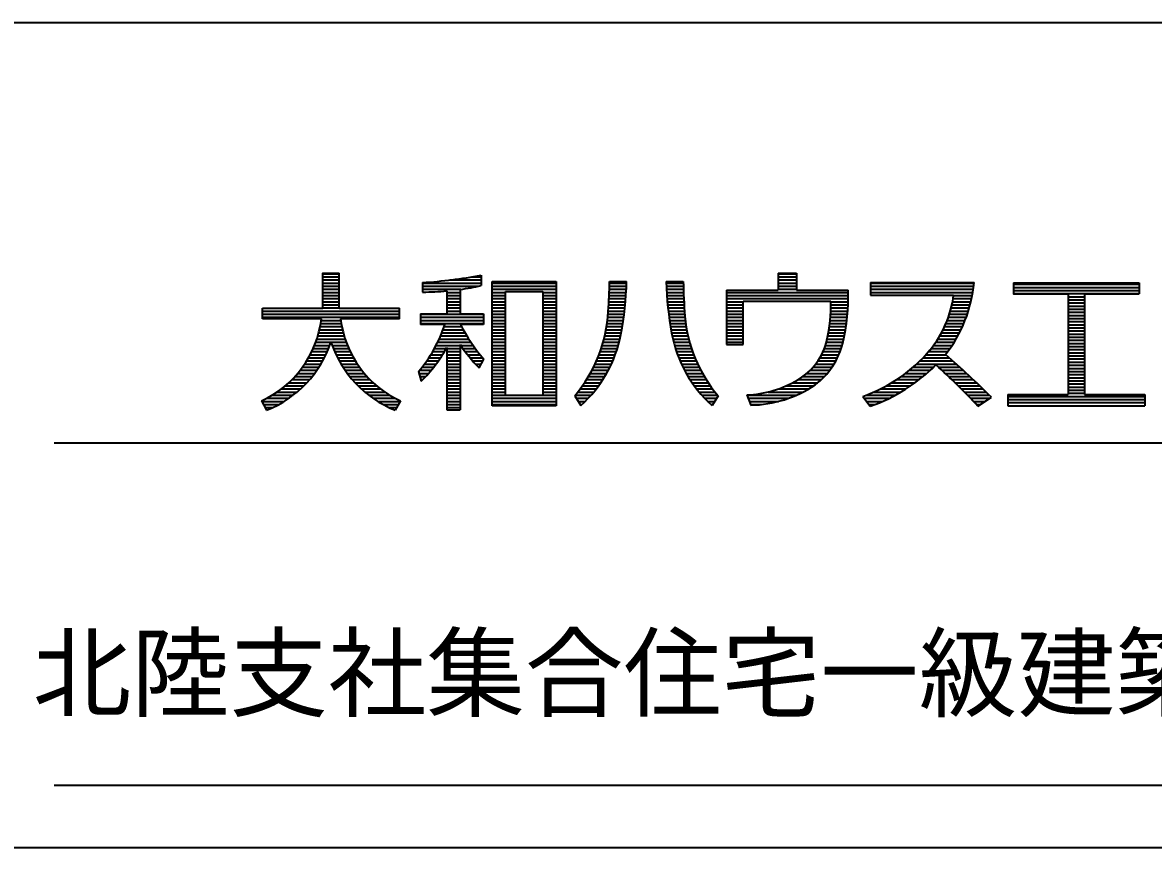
# Model space of a CAD drawing. Units: millimetres at full size, sheet at 1:50. Extents: x -17704 to 55037, y -1981 to 18549.
# Drawn here: x -5672 to -3835, y -1981 to -641 of the extents above; entities that cross this region are included whole.
import ezdxf
from ezdxf.enums import TextEntityAlignment as Align

# ---------------------------------------------------------------- set-up
doc = ezdxf.new("R2010")
doc.units = ezdxf.units.MM
doc.header["$LTSCALE"] = 50
doc.layers.add('5-0', color=7, linetype='Continuous')
doc.styles.add('ＭＳ ゴシック', font='')
doc.styles.get('ＭＳ ゴシック').set_extended_font_data('MS Gothic')

msp = doc.modelspace()

# ---------------------------------------------------------------- linework, layer by layer
at = {"layer": '5-0'}
for p, q in [((-17703.72, -641.29), (10860.17, -641.29)), ((-5184.45, -1049.22), (-5157.85, -1049.22)), ((-5184.45, -1054.27), (-5157.85, -1054.27)), ((-5184.45, -1059.33), (-5157.85, -1059.33)), ((-5184.45, -1064.39), (-5157.85, -1064.39)), ((-5157.85, -1105.13), (-5157.85, -1048.46)), ((-5022.16, -1063.58), (-5022.16, -1078.9)), ((-5022.16, -1064.39), (-4927.12, -1064.39)), ((-4978.08, -1059.33), (-4927.12, -1059.33)), ((-4942.59, -1054.27), (-4927.12, -1054.27)), ((-4927.12, -1051.65), (-4927.12, -1068.43)), ((-4909.32, -1263.78), (-4909.32, -1061.55)), ((-4909.32, -1061.55), (-4805.33, -1061.55)), ((-4909.32, -1064.39), (-4805.33, -1064.39)), ((-4805.33, -1061.55), (-4805.33, -1263.78)), ((-4718.53, -1064.39), (-4690.82, -1064.39)), ((-4718.48, -1061.91), (-4690.72, -1061.91)), ((-4626.31, -1061.91), (-4598.56, -1061.91)), ((-4626.26, -1064.39), (-4598.56, -1064.39)), ((-4444.26, -1048.46), (-4444.26, -1076.11)), ((-4444.26, -1048.46), (-4414.59, -1048.46)), ((-4444.26, -1049.22), (-4414.59, -1049.22)), ((-4444.26, -1054.27), (-4414.59, -1054.27)), ((-4444.26, -1059.33), (-4414.59, -1059.33)), ((-4444.26, -1064.39), (-4414.59, -1064.39)), ((-4414.59, -1048.46), (-4414.59, -1076.11)), ((-4294.06, -1063.37), (-4126.07, -1063.43)), ((-4294.06, -1063.37), (-4294.06, -1084.1)), ((-4294.06, -1064.39), (-4126.17, -1064.39)), ((-4062.11, -1063.78), (-3857.62, -1063.78)), ((-3857.62, -1063.78), (-3857.62, -1081.83)), ((-5184.45, -1069.44), (-5157.85, -1069.44)), ((-5184.45, -1074.5), (-5157.85, -1074.5)), ((-5184.45, -1079.55), (-5157.85, -1079.55)), ((-5022.16, -1069.44), (-4931.92, -1069.44)), ((-5022.16, -1074.5), (-4960.28, -1074.5)), ((-4982.63, -1077.13), (-4982.63, -1114.18)), ((-4982.63, -1079.55), (-4961.14, -1079.55)), ((-4961.14, -1074.65), (-4961.14, -1114.18)), ((-4909.32, -1069.44), (-4805.33, -1069.44)), ((-4909.32, -1074.5), (-4805.33, -1074.5)), ((-4909.32, -1079.55), (-4887.54, -1079.55)), ((-4887.54, -1246.84), (-4887.54, -1078.14)), ((-4887.54, -1078.14), (-4826.77, -1078.14)), ((-4826.77, -1078.14), (-4826.77, -1246.84)), ((-4826.77, -1079.55), (-4805.33, -1079.55)), ((-4718.88, -1079.55), (-4691.48, -1079.55)), ((-4718.73, -1074.5), (-4691.18, -1074.5)), ((-4718.58, -1069.44), (-4690.98, -1069.44)), ((-4626.06, -1069.44), (-4598.46, -1069.44)), ((-4625.86, -1074.5), (-4598.36, -1074.5)), ((-4625.61, -1079.55), (-4598.2, -1079.55)), ((-4528.29, -1076.11), (-4444.26, -1076.11)), ((-4528.29, -1076.11), (-4528.29, -1164.38)), ((-4528.29, -1079.55), (-4330.41, -1079.55)), ((-4444.26, -1069.44), (-4414.59, -1069.44)), ((-4444.26, -1074.5), (-4414.59, -1074.5)), ((-4414.59, -1076.11), (-4330.46, -1076.11)), ((-4294.06, -1069.44), (-4126.72, -1069.44)), ((-4294.06, -1074.5), (-4127.38, -1074.5)), ((-4294.06, -1079.55), (-4128.14, -1079.55)), ((-4294.06, -1084.1), (-4159.18, -1084.1)), ((-4062.11, -1066.36), (-3857.62, -1066.36)), ((-4062.11, -1071.41), (-3857.62, -1071.41)), ((-4062.11, -1076.47), (-3857.62, -1076.47)), ((-4062.11, -1081.52), (-3857.62, -1081.52)), ((-3973.19, -1081.83), (-3973.19, -1245.32)), ((-3946.54, -1081.83), (-3946.54, -1245.32)), ((-3946.54, -1081.83), (-3857.62, -1081.83)), ((-5184.45, -1084.61), (-5157.85, -1084.61)), ((-5184.45, -1089.66), (-5157.85, -1089.66)), ((-5184.45, -1094.72), (-5157.85, -1094.72)), ((-5184.45, -1099.77), (-5157.85, -1099.77)), ((-4982.63, -1084.61), (-4961.14, -1084.61)), ((-4982.63, -1089.66), (-4961.14, -1089.66)), ((-4982.63, -1094.72), (-4961.14, -1094.72)), ((-4982.63, -1099.77), (-4961.14, -1099.77)), ((-4909.32, -1084.61), (-4887.54, -1084.61)), ((-4909.32, -1089.66), (-4887.54, -1089.66)), ((-4909.32, -1094.72), (-4887.54, -1094.72)), ((-4909.32, -1099.77), (-4887.54, -1099.77)), ((-4826.77, -1084.61), (-4805.33, -1084.61)), ((-4826.77, -1089.66), (-4805.33, -1089.66)), ((-4826.77, -1094.72), (-4805.33, -1094.72)), ((-4826.77, -1099.77), (-4805.33, -1099.77)), ((-4719.74, -1099.77), (-4693.05, -1099.77)), ((-4719.49, -1094.72), (-4692.59, -1094.72)), ((-4719.24, -1089.66), (-4692.14, -1089.66)), ((-4719.03, -1084.61), (-4691.78, -1084.61)), ((-4625.25, -1084.61), (-4598, -1084.61)), ((-4624.9, -1089.66), (-4597.8, -1089.66)), ((-4624.49, -1094.72), (-4597.55, -1094.72)), ((-4624.04, -1099.77), (-4597.29, -1099.77)), ((-4528.29, -1084.61), (-4330.41, -1084.61)), ((-4528.29, -1089.66), (-4330.46, -1089.66)), ((-4528.29, -1094.72), (-4501.24, -1094.72)), ((-4528.29, -1099.77), (-4501.24, -1099.77)), ((-4501.24, -1093.81), (-4358.83, -1093.81)), ((-4501.24, -1164.38), (-4501.24, -1093.81)), ((-4358.77, -1094.72), (-4330.61, -1094.72)), ((-4358.67, -1099.77), (-4330.82, -1099.77)), ((-4162.01, -1099.77), (-4132.44, -1099.77)), ((-4160.95, -1094.72), (-4131.17, -1094.72)), ((-4160.04, -1089.66), (-4130.01, -1089.66)), ((-4159.23, -1084.61), (-4129, -1084.61)), ((-3973.19, -1086.58), (-3946.54, -1086.58)), ((-3973.19, -1091.64), (-3946.54, -1091.64)), ((-3973.19, -1096.69), (-3946.54, -1096.69)), ((-3973.19, -1101.75), (-3946.54, -1101.75)), ((-5282.53, -1105.13), (-5184.45, -1105.13)), ((-5282.53, -1122.27), (-5282.53, -1105.13)), ((-5282.53, -1109.89), (-5059.78, -1109.89)), ((-5282.53, -1114.94), (-5059.78, -1114.94)), ((-5282.53, -1120), (-5059.78, -1120)), ((-5184.45, -1104.83), (-5157.85, -1104.83)), ((-5157.85, -1105.13), (-5059.78, -1105.13)), ((-5059.78, -1122.27), (-5059.78, -1105.13)), ((-5025.91, -1114.18), (-4982.63, -1114.18)), ((-5025.91, -1114.18), (-5025.91, -1131.52)), ((-5025.91, -1114.94), (-4923.38, -1114.94)), ((-5025.91, -1120), (-4923.38, -1120)), ((-4982.63, -1104.83), (-4961.14, -1104.83)), ((-4982.63, -1109.89), (-4961.14, -1109.89)), ((-4961.14, -1114.18), (-4923.38, -1114.18)), ((-4923.38, -1114.18), (-4923.38, -1131.52)), ((-4909.32, -1104.83), (-4887.54, -1104.83)), ((-4909.32, -1109.89), (-4887.54, -1109.89)), ((-4909.32, -1114.94), (-4887.54, -1114.94)), ((-4909.32, -1120), (-4887.54, -1120)), ((-4826.77, -1104.83), (-4805.33, -1104.83)), ((-4826.77, -1109.89), (-4805.33, -1109.89)), ((-4826.77, -1114.94), (-4805.33, -1114.94)), ((-4826.77, -1120), (-4805.33, -1120)), ((-4721.16, -1120), (-4695.37, -1120)), ((-4720.7, -1114.94), (-4694.72, -1114.94)), ((-4720.4, -1109.89), (-4694.11, -1109.89)), ((-4720.04, -1104.83), (-4693.55, -1104.83)), ((-4623.48, -1104.83), (-4596.99, -1104.83)), ((-4622.93, -1109.89), (-4596.69, -1109.89)), ((-4622.32, -1114.94), (-4596.28, -1114.94)), ((-4621.66, -1120), (-4595.88, -1120)), ((-4528.29, -1104.83), (-4501.24, -1104.83)), ((-4528.29, -1109.89), (-4501.24, -1109.89)), ((-4528.29, -1114.94), (-4501.24, -1114.94)), ((-4528.29, -1120), (-4501.24, -1120)), ((-4359.33, -1120), (-4332.28, -1120)), ((-4358.98, -1114.94), (-4331.83, -1114.94)), ((-4358.77, -1109.89), (-4331.42, -1109.89)), ((-4358.67, -1104.83), (-4331.07, -1104.83)), ((-4167.88, -1120), (-4138.76, -1120)), ((-4166.16, -1114.94), (-4136.94, -1114.94)), ((-4164.59, -1109.89), (-4135.32, -1109.89)), ((-4163.23, -1104.83), (-4133.8, -1104.83)), ((-3973.19, -1106.8), (-3946.54, -1106.8)), ((-3973.19, -1111.86), (-3946.54, -1111.86)), ((-3973.19, -1116.91), (-3946.54, -1116.91)), ((-5186.77, -1122.32), (-5282.53, -1122.27)), ((-5188.85, -1135.16), (-5153.46, -1135.16)), ((-5187.89, -1130.11), (-5154.42, -1130.11)), ((-5187.13, -1125.05), (-5155.18, -1125.05)), ((-5059.78, -1122.27), (-5155.58, -1122.32)), ((-5025.91, -1125.05), (-4923.38, -1125.05)), ((-5025.91, -1130.11), (-4923.38, -1130.11)), ((-4986.12, -1131.52), (-5025.91, -1131.52)), ((-4987.33, -1135.16), (-4958.77, -1135.16)), ((-4923.38, -1131.52), (-4960.59, -1131.52)), ((-4909.32, -1125.05), (-4887.54, -1125.05)), ((-4909.32, -1130.11), (-4887.54, -1130.11)), ((-4909.32, -1135.16), (-4887.54, -1135.16)), ((-4826.77, -1125.05), (-4805.33, -1125.05)), ((-4826.77, -1130.11), (-4805.33, -1130.11)), ((-4826.77, -1135.16), (-4805.33, -1135.16)), ((-4723.18, -1135.16), (-4697.65, -1135.16)), ((-4722.42, -1130.11), (-4696.84, -1130.11)), ((-4721.71, -1125.05), (-4696.08, -1125.05)), ((-4620.96, -1125.05), (-4595.32, -1125.05)), ((-4620.2, -1130.11), (-4594.67, -1130.11)), ((-4619.39, -1135.16), (-4593.86, -1135.16)), ((-4528.29, -1125.05), (-4501.24, -1125.05)), ((-4528.29, -1130.11), (-4501.24, -1130.11)), ((-4528.29, -1135.16), (-4501.24, -1135.16)), ((-4361, -1135.16), (-4334.2, -1135.16)), ((-4360.34, -1130.11), (-4333.5, -1130.11)), ((-4359.78, -1125.05), (-4332.84, -1125.05)), ((-4174.04, -1135.16), (-4144.93, -1135.16)), ((-4171.82, -1130.11), (-4142.7, -1130.11)), ((-4169.75, -1125.05), (-4140.63, -1125.05)), ((-3973.19, -1121.97), (-3946.54, -1121.97)), ((-3973.19, -1127.02), (-3946.54, -1127.02)), ((-3973.19, -1132.08), (-3946.54, -1132.08)), ((-3973.19, -1137.14), (-3946.54, -1137.14)), ((-5194.2, -1155.39), (-5148.1, -1155.39)), ((-5192.64, -1150.33), (-5149.72, -1150.33)), ((-5191.22, -1145.27), (-5151.13, -1145.27)), ((-5189.96, -1140.22), (-5152.4, -1140.22)), ((-4995.32, -1155.39), (-4947.14, -1155.39)), ((-4993.09, -1150.33), (-4950.27, -1150.33)), ((-4991.02, -1145.27), (-4953.21, -1145.27)), ((-4989.1, -1140.22), (-4956.04, -1140.22)), ((-4909.32, -1140.22), (-4887.54, -1140.22)), ((-4909.32, -1145.27), (-4887.54, -1145.27)), ((-4909.32, -1150.33), (-4887.54, -1150.33)), ((-4909.32, -1155.39), (-4887.54, -1155.39)), ((-4826.77, -1140.22), (-4805.33, -1140.22)), ((-4826.77, -1145.27), (-4805.33, -1145.27)), ((-4826.77, -1150.33), (-4805.33, -1150.33)), ((-4826.77, -1155.39), (-4805.33, -1155.39)), ((-4727.48, -1155.39), (-4701.49, -1155.39)), ((-4726.21, -1150.33), (-4700.43, -1150.33)), ((-4725.1, -1145.27), (-4699.42, -1145.27)), ((-4724.09, -1140.22), (-4698.51, -1140.22)), ((-4618.53, -1140.22), (-4593, -1140.22)), ((-4617.62, -1145.27), (-4591.99, -1145.27)), ((-4616.66, -1150.33), (-4590.82, -1150.33)), ((-4615.55, -1155.39), (-4589.61, -1155.39)), ((-4528.29, -1140.22), (-4501.24, -1140.22)), ((-4528.29, -1145.27), (-4501.24, -1145.27)), ((-4528.29, -1150.33), (-4501.24, -1150.33)), ((-4528.29, -1155.39), (-4501.24, -1155.39)), ((-4364.84, -1155.39), (-4337.74, -1155.39)), ((-4363.73, -1150.33), (-4336.73, -1150.33)), ((-4362.72, -1145.27), (-4335.82, -1145.27)), ((-4361.81, -1140.22), (-4334.96, -1140.22)), ((-4185.01, -1155.39), (-4155.29, -1155.39)), ((-4181.93, -1150.33), (-4152.46, -1150.33)), ((-4179.1, -1145.27), (-4149.78, -1145.27)), ((-4176.47, -1140.22), (-4147.25, -1140.22)), ((-3973.19, -1142.19), (-3946.54, -1142.19)), ((-3973.19, -1147.25), (-3946.54, -1147.25)), ((-3973.19, -1152.3), (-3946.54, -1152.3)), ((-3973.19, -1157.36), (-3946.54, -1157.36)), ((-5202.45, -1175.61), (-5177.07, -1175.61)), ((-5200.12, -1170.55), (-5174.94, -1170.55)), ((-5197.95, -1165.5), (-5173.02, -1165.5)), ((-5196.03, -1160.44), (-5171.25, -1160.44)), ((-5171.1, -1160.44), (-5146.33, -1160.44)), ((-5169.33, -1165.5), (-5144.36, -1165.5)), ((-5167.36, -1170.55), (-5142.23, -1170.55)), ((-5165.24, -1175.61), (-5139.86, -1175.61)), ((-5005.84, -1175.61), (-4986.57, -1175.61)), ((-5002.95, -1170.55), (-4983.64, -1170.55)), ((-5000.22, -1165.5), (-4961.14, -1165.5)), ((-4997.7, -1160.44), (-4943.85, -1160.44)), ((-4982.63, -1168.83), (-4982.63, -1270.5)), ((-4982.63, -1170.55), (-4961.14, -1170.55)), ((-4982.63, -1175.61), (-4961.14, -1175.61)), ((-4961.14, -1164.23), (-4961.14, -1270.5)), ((-4960.28, -1165.5), (-4940.42, -1165.5)), ((-4956.85, -1170.55), (-4936.83, -1170.55)), ((-4953.21, -1175.61), (-4932.98, -1175.61)), ((-4909.32, -1160.44), (-4887.54, -1160.44)), ((-4909.32, -1165.5), (-4887.54, -1165.5)), ((-4909.32, -1170.55), (-4887.54, -1170.55)), ((-4909.32, -1175.61), (-4887.54, -1175.61)), ((-4826.77, -1160.44), (-4805.33, -1160.44)), ((-4826.77, -1165.5), (-4805.33, -1165.5)), ((-4826.77, -1170.55), (-4805.33, -1170.55)), ((-4826.77, -1175.61), (-4805.33, -1175.61)), ((-4733.69, -1175.61), (-4707.3, -1175.61)), ((-4731.93, -1170.55), (-4705.64, -1170.55)), ((-4730.31, -1165.5), (-4704.12, -1165.5)), ((-4728.84, -1160.44), (-4702.76, -1160.44)), ((-4614.28, -1160.44), (-4588.25, -1160.44)), ((-4612.92, -1165.5), (-4586.73, -1165.5)), ((-4611.4, -1170.55), (-4585.11, -1170.55)), ((-4609.78, -1175.61), (-4583.39, -1175.61)), ((-4528.29, -1160.44), (-4501.24, -1160.44)), ((-4528.29, -1164.38), (-4501.24, -1164.38)), ((-4371.41, -1175.61), (-4343.66, -1175.61)), ((-4369.34, -1170.55), (-4341.79, -1170.55)), ((-4367.57, -1165.5), (-4340.17, -1165.5)), ((-4366.1, -1160.44), (-4338.86, -1160.44)), ((-4199.83, -1175.61), (-4168.48, -1175.61)), ((-4195.68, -1170.55), (-4164.89, -1170.55)), ((-4191.84, -1165.5), (-4161.51, -1165.5)), ((-4188.3, -1160.44), (-4158.32, -1160.44)), ((-3973.19, -1162.41), (-3946.54, -1162.41)), ((-3973.19, -1167.47), (-3946.54, -1167.47)), ((-3973.19, -1172.52), (-3946.54, -1172.52)), ((-5210.79, -1190.77), (-5184.6, -1190.77)), ((-5207.75, -1185.72), (-5181.87, -1185.72)), ((-5205.02, -1180.66), (-5179.39, -1180.66)), ((-5162.96, -1180.66), (-5137.33, -1180.66)), ((-5160.43, -1185.72), (-5134.55, -1185.72)), ((-5157.75, -1190.77), (-5131.57, -1190.77)), ((-5015.64, -1190.77), (-4996.48, -1190.77)), ((-5012.15, -1185.72), (-4992.99, -1185.72)), ((-5008.92, -1180.66), (-4989.71, -1180.66)), ((-4982.63, -1180.66), (-4961.14, -1180.66)), ((-4982.63, -1185.72), (-4961.14, -1185.72)), ((-4982.63, -1190.77), (-4961.14, -1190.77)), ((-4949.31, -1180.66), (-4928.99, -1180.66)), ((-4945.22, -1185.72), (-4924.84, -1185.72)), ((-4940.87, -1190.77), (-4924.34, -1190.77)), ((-4930.3, -1201.9), (-4922.82, -1188.04)), ((-4909.32, -1180.66), (-4887.54, -1180.66)), ((-4909.32, -1185.72), (-4887.54, -1185.72)), ((-4909.32, -1190.77), (-4887.54, -1190.77)), ((-4826.77, -1180.66), (-4805.33, -1180.66)), ((-4826.77, -1185.72), (-4805.33, -1185.72)), ((-4826.77, -1190.77), (-4805.33, -1190.77)), ((-4739.71, -1190.77), (-4713.12, -1190.77)), ((-4737.59, -1185.72), (-4711.05, -1185.72)), ((-4735.56, -1180.66), (-4709.07, -1180.66)), ((-4607.96, -1180.66), (-4581.47, -1180.66)), ((-4606.04, -1185.72), (-4579.5, -1185.72)), ((-4603.92, -1190.77), (-4577.33, -1190.77)), ((-4379.81, -1190.77), (-4350.79, -1190.77)), ((-4376.62, -1185.72), (-4348.11, -1185.72)), ((-4373.84, -1180.66), (-4345.73, -1180.66)), ((-4214.08, -1190.77), (-4160.6, -1190.77)), ((-4209.08, -1185.72), (-4166.26, -1185.72)), ((-4204.33, -1180.66), (-4172.02, -1180.66)), ((-3973.19, -1177.58), (-3946.54, -1177.58)), ((-3973.19, -1182.64), (-3946.54, -1182.64)), ((-3973.19, -1187.69), (-3946.54, -1187.69)), ((-3973.19, -1192.75), (-3946.54, -1192.75)), ((-5225.4, -1211), (-5197.64, -1211)), ((-5221.3, -1205.94), (-5194, -1205.94)), ((-5217.51, -1200.89), (-5190.62, -1200.89)), ((-5214.02, -1195.83), (-5187.48, -1195.83)), ((-5154.82, -1195.83), (-5128.28, -1195.83)), ((-5151.69, -1200.89), (-5124.79, -1200.89)), ((-5148.3, -1205.94), (-5121, -1205.94)), ((-5144.66, -1211), (-5116.91, -1211)), ((-5028.94, -1207.81), (-5024.59, -1223.64)), ((-5028.08, -1211), (-5012.56, -1211)), ((-5027.37, -1205.94), (-5008.21, -1205.94)), ((-5023.23, -1200.89), (-5004.07, -1200.89)), ((-5019.28, -1195.83), (-5000.17, -1195.83)), ((-4982.63, -1195.83), (-4961.14, -1195.83)), ((-4982.63, -1200.89), (-4961.14, -1200.89)), ((-4982.63, -1205.94), (-4961.14, -1205.94)), ((-4982.63, -1211), (-4961.14, -1211)), ((-4936.22, -1195.83), (-4927.07, -1195.83)), ((-4931.31, -1200.89), (-4929.8, -1200.89)), ((-4909.32, -1195.83), (-4887.54, -1195.83)), ((-4909.32, -1200.89), (-4887.54, -1200.89)), ((-4909.32, -1205.94), (-4887.54, -1205.94)), ((-4909.32, -1211), (-4887.54, -1211)), ((-4826.77, -1195.83), (-4805.33, -1195.83)), ((-4826.77, -1200.89), (-4805.33, -1200.89)), ((-4826.77, -1205.94), (-4805.33, -1205.94)), ((-4826.77, -1211), (-4805.33, -1211)), ((-4749.82, -1211), (-4723.18, -1211)), ((-4747.04, -1205.94), (-4720.4, -1205.94)), ((-4744.46, -1200.89), (-4717.82, -1200.89)), ((-4742.04, -1195.83), (-4715.39, -1195.83)), ((-4601.64, -1195.83), (-4575.05, -1195.83)), ((-4599.27, -1200.89), (-4572.57, -1200.89)), ((-4596.64, -1205.94), (-4570, -1205.94)), ((-4593.86, -1211), (-4567.27, -1211)), ((-4397.75, -1211), (-4364.64, -1211)), ((-4392.29, -1205.94), (-4360.65, -1205.94)), ((-4387.54, -1200.89), (-4357.01, -1200.89)), ((-4383.39, -1195.83), (-4353.72, -1195.83)), ((-4237.44, -1211), (-4202.76, -1211)), ((-4231.02, -1205.94), (-4197.05, -1205.94)), ((-4225.06, -1200.89), (-4191.64, -1200.89)), ((-4219.39, -1195.83), (-4154.93, -1195.83)), ((-4184, -1200.89), (-4149.37, -1200.89)), ((-4178.44, -1205.94), (-4143.81, -1205.94)), ((-4172.98, -1211), (-4138.35, -1211)), ((-3973.19, -1197.8), (-3946.54, -1197.8)), ((-3973.19, -1202.86), (-3946.54, -1202.86)), ((-3973.19, -1207.91), (-3946.54, -1207.91)), ((-5245.62, -1231.22), (-5215.24, -1231.22)), ((-5239.91, -1226.16), (-5210.33, -1226.16)), ((-5234.65, -1221.11), (-5205.78, -1221.11)), ((-5229.85, -1216.05), (-5201.59, -1216.05)), ((-5140.77, -1216.05), (-5112.46, -1216.05)), ((-5136.57, -1221.11), (-5107.65, -1221.11)), ((-5132.02, -1226.16), (-5102.45, -1226.16)), ((-5127.12, -1231.22), (-5096.73, -1231.22)), ((-5026.66, -1216.05), (-5017.16, -1216.05)), ((-5025.3, -1221.11), (-5022.06, -1221.11)), ((-4982.63, -1216.05), (-4961.14, -1216.05)), ((-4982.63, -1221.11), (-4961.14, -1221.11)), ((-4982.63, -1226.16), (-4961.14, -1226.16)), ((-4982.63, -1231.22), (-4961.14, -1231.22)), ((-4909.32, -1216.05), (-4887.54, -1216.05)), ((-4909.32, -1221.11), (-4887.54, -1221.11)), ((-4909.32, -1226.16), (-4887.54, -1226.16)), ((-4909.32, -1231.22), (-4887.54, -1231.22)), ((-4826.77, -1216.05), (-4805.33, -1216.05)), ((-4826.77, -1221.11), (-4805.33, -1221.11)), ((-4826.77, -1226.16), (-4805.33, -1226.16)), ((-4826.77, -1231.22), (-4805.33, -1231.22)), ((-4762.56, -1231.22), (-4736.22, -1231.22)), ((-4759.07, -1226.16), (-4732.68, -1226.16)), ((-4755.79, -1221.11), (-4729.3, -1221.11)), ((-4752.7, -1216.05), (-4726.16, -1216.05)), ((-4590.93, -1216.05), (-4564.33, -1216.05)), ((-4587.74, -1221.11), (-4561.25, -1221.11)), ((-4584.4, -1226.16), (-4557.96, -1226.16)), ((-4580.81, -1231.22), (-4554.53, -1231.22)), ((-4431.12, -1231.22), (-4386.33, -1231.22)), ((-4420.76, -1226.16), (-4379.7, -1226.16)), ((-4411.86, -1221.11), (-4374.09, -1221.11)), ((-4404.17, -1216.05), (-4369.14, -1216.05)), ((-4268.33, -1231.22), (-4229.15, -1231.22)), ((-4259.63, -1226.16), (-4221.92, -1226.16)), ((-4251.65, -1221.11), (-4215.15, -1221.11)), ((-4244.26, -1216.05), (-4208.78, -1216.05)), ((-4167.57, -1216.05), (-4132.89, -1216.05)), ((-4162.27, -1221.11), (-4127.48, -1221.11)), ((-4157.01, -1226.16), (-4122.12, -1226.16)), ((-4151.85, -1231.22), (-4116.82, -1231.22)), ((-3973.19, -1212.97), (-3946.54, -1212.97)), ((-3973.19, -1218.02), (-3946.54, -1218.02)), ((-3973.19, -1223.08), (-3946.54, -1223.08)), ((-3973.19, -1228.14), (-3946.54, -1228.14)), ((-5266.6, -1246.39), (-5232.63, -1246.39)), ((-5258.81, -1241.33), (-5226.31, -1241.33)), ((-5251.89, -1236.27), (-5220.55, -1236.27)), ((-5121.81, -1236.27), (-5090.47, -1236.27)), ((-5115.99, -1241.33), (-5083.49, -1241.33)), ((-5109.68, -1246.39), (-5075.7, -1246.39)), ((-4982.63, -1236.27), (-4961.14, -1236.27)), ((-4982.63, -1241.33), (-4961.14, -1241.33)), ((-4982.63, -1246.39), (-4961.14, -1246.39)), ((-4909.32, -1236.27), (-4887.54, -1236.27)), ((-4909.32, -1241.33), (-4887.54, -1241.33)), ((-4909.32, -1246.39), (-4887.54, -1246.39)), ((-4826.77, -1246.84), (-4887.54, -1246.84)), ((-4826.77, -1236.27), (-4805.33, -1236.27)), ((-4826.77, -1241.33), (-4805.33, -1241.33)), ((-4826.77, -1246.39), (-4805.33, -1246.39)), ((-4775, -1247.35), (-4765.34, -1263.42)), ((-4774.19, -1246.39), (-4748.46, -1246.39)), ((-4770.09, -1241.33), (-4744.11, -1241.33)), ((-4766.2, -1236.27), (-4740.06, -1236.27)), ((-4577.02, -1236.27), (-4550.84, -1236.27)), ((-4572.93, -1241.33), (-4546.99, -1241.33)), ((-4568.58, -1246.39), (-4542.85, -1246.39)), ((-4542.09, -1247.35), (-4551.69, -1263.42)), ((-4495.33, -1245.98), (-4488.9, -1262.66)), ((-4495.17, -1246.39), (-4414.54, -1246.39)), ((-4460.8, -1241.33), (-4403.82, -1241.33)), ((-4443.76, -1236.27), (-4394.57, -1236.27)), ((-4306.6, -1248.46), (-4294.62, -1264.38)), ((-4301.04, -1246.39), (-4254.12, -1246.39)), ((-4288.71, -1241.33), (-4245.13, -1241.33)), ((-4277.94, -1236.27), (-4236.84, -1236.27)), ((-4146.8, -1236.27), (-4111.56, -1236.27)), ((-4141.74, -1241.33), (-4106.35, -1241.33)), ((-4136.79, -1246.39), (-4101.19, -1246.39)), ((-4119.7, -1264.43), (-4097.86, -1249.67)), ((-4071.06, -1245.32), (-3973.19, -1245.32)), ((-4071.06, -1245.32), (-4071.06, -1263.78)), ((-4071.06, -1248.36), (-3848.67, -1248.36)), ((-3973.19, -1233.19), (-3946.54, -1233.19)), ((-3973.19, -1238.25), (-3946.54, -1238.25)), ((-3973.19, -1243.3), (-3946.54, -1243.3)), ((-3946.54, -1245.32), (-3848.67, -1245.32)), ((-3848.67, -1245.32), (-3848.67, -1263.78)), ((-5284.14, -1255.74), (-5275.7, -1270.7)), ((-5283.69, -1256.5), (-5247.34, -1256.5)), ((-5280.86, -1261.55), (-5256.08, -1261.55)), ((-5277.98, -1266.61), (-5266.15, -1266.61)), ((-5275.45, -1251.44), (-5239.6, -1251.44)), ((-5102.7, -1251.44), (-5066.86, -1251.44)), ((-5094.96, -1256.5), (-5058.61, -1256.5)), ((-5086.27, -1261.55), (-5061.5, -1261.55)), ((-5076.16, -1266.61), (-5064.33, -1266.61)), ((-5058.21, -1255.74), (-5066.65, -1270.7)), ((-4982.63, -1251.44), (-4961.14, -1251.44)), ((-4982.63, -1256.5), (-4961.14, -1256.5)), ((-4982.63, -1261.55), (-4961.14, -1261.55)), ((-4982.63, -1266.61), (-4961.14, -1266.61)), ((-4909.32, -1251.44), (-4805.33, -1251.44)), ((-4909.32, -1256.5), (-4805.33, -1256.5)), ((-4909.32, -1261.55), (-4805.33, -1261.55)), ((-4805.33, -1263.78), (-4909.32, -1263.78)), ((-4772.52, -1251.44), (-4753.06, -1251.44)), ((-4769.49, -1256.5), (-4758.01, -1256.5)), ((-4766.45, -1261.55), (-4763.32, -1261.55)), ((-4563.98, -1251.44), (-4544.52, -1251.44)), ((-4559.03, -1256.5), (-4547.55, -1256.5)), ((-4553.72, -1261.55), (-4550.58, -1261.55)), ((-4493.25, -1251.44), (-4427.33, -1251.44)), ((-4491.28, -1256.5), (-4443.81, -1256.5)), ((-4489.36, -1261.55), (-4471.46, -1261.55)), ((-4304.33, -1251.44), (-4263.93, -1251.44)), ((-4300.53, -1256.5), (-4274.8, -1256.5)), ((-4296.74, -1261.55), (-4287.04, -1261.55)), ((-4131.93, -1251.44), (-4100.54, -1251.44)), ((-4127.13, -1256.5), (-4108.02, -1256.5)), ((-4122.38, -1261.55), (-4115.5, -1261.55)), ((-4071.06, -1253.41), (-3848.67, -1253.41)), ((-4071.06, -1258.47), (-3848.67, -1258.47)), ((-4071.06, -1263.52), (-3848.67, -1263.52)), ((-4071.06, -1263.78), (-3848.67, -1263.78)), ((-4982.63, -1270.5), (-4961.14, -1270.5)), ((-5620.94, -1323.79), (-2233.72, -1323.79)), ((-5620.94, -1879.9), (-2233.72, -1879.9)), ((-17703.72, -1981.01), (10860.17, -1981.01))]:
    msp.add_line(p, q, dxfattribs=at)
for points in [[(-5184.45, -1105.13), (-5184.45, -1048.46), (-5157.85, -1048.46)], [(-4062.11, -1063.78), (-4062.11, -1081.83), (-3973.19, -1081.83)]]:
    msp.add_lwpolyline(points, dxfattribs=at)
for centre, radius, start, end in [((-5083.25, -192.47), 873.25, 274.01091, 280.29907), ((-5546.72, -1053.25), 828.29, 356.05118, 359.40103), ((-5219.23, -1048.79), 528.67, 349.20018, 358.57828), ((-4090.19, -1047.99), 536.3, 181.48668, 190.52769), ((-3723.7, -1050.92), 874.93, 180.71968, 184.41547), ((-4348.49, -1043.39), 223.32, 322.11815, 354.85168), ((-5021.63, -648.42), 430.48, 269.92812, 275.1972), ((-5020.07, -656.05), 422.73, 278.01266, 282.70187), ((-4687.8, -1083.31), 357.41, 347.24588, 1.15302), ((-4336.69, -1060.17), 179.12, 320.94345, 352.32169), ((-4587.98, -1102.45), 229.32, 346.1848, 2.15878), ((-4953.08, -1097), 233.06, 319.827, 356.73059), ((-4364.44, -1097.29), 232.54, 185.1772, 220.18671), ((-5354.98, -1101.8), 169.46, 294.71037, 353.04399), ((-4987.37, -1101.8), 169.46, 186.95593, 245.28955), ((-5193.11, -1065.5), 217.26, 319.0797, 342.30934), ((-4721.68, -1012.78), 266.79, 206.42987, 221.06842), ((-4904.4, -1108.41), 208.25, 311.89456, 349.08099), ((-4412.6, -1108.38), 208.29, 190.39975, 228.1024), ((-4462.99, -1134.99), 100.18, 300.38396, 347.1866), ((-5341.67, -1103.56), 179.69, 291.53804, 341.61353), ((-5000.69, -1103.64), 179.61, 198.36703, 248.4536), ((-5189.66, -1053.78), 236.85, 314.18095, 330.93771), ((-4771.88, -1040.72), 226, 213.12782, 225.49284), ((-4462.12, -1129.2), 127.26, 307.69284, 344.96652), ((-4390.85, -1010.25), 252.67, 289.4771, 319.89107), ((-5292.52, -2459.72), 1700.42, 45.36655, 48.78899), ((-4390.75, -993.03), 287.88, 289.50702, 314.78639), ((-4875, -1964.57), 1029.89, 42.82919, 48.15526), ((-4500.84, -1074.83), 171.24, 271.84592, 301.1295), ((-4492.71, -1067.13), 195.57, 271.11603, 303.66451)]:
    msp.add_arc(centre, radius, start, end, dxfattribs=at)

# ---------------------------------------------------------------- texts
at = {"layer": '5-0', "style": 'ＭＳ ゴシック'}
msp.add_text('北陸支社集合住宅一級建築士事務所\u3000石川1156号', height=117.3, dxfattribs=at).set_placement((-5655.94, -1791.63), align=Align.BOTTOM_LEFT)

doc.saveas('drawing.dxf')
